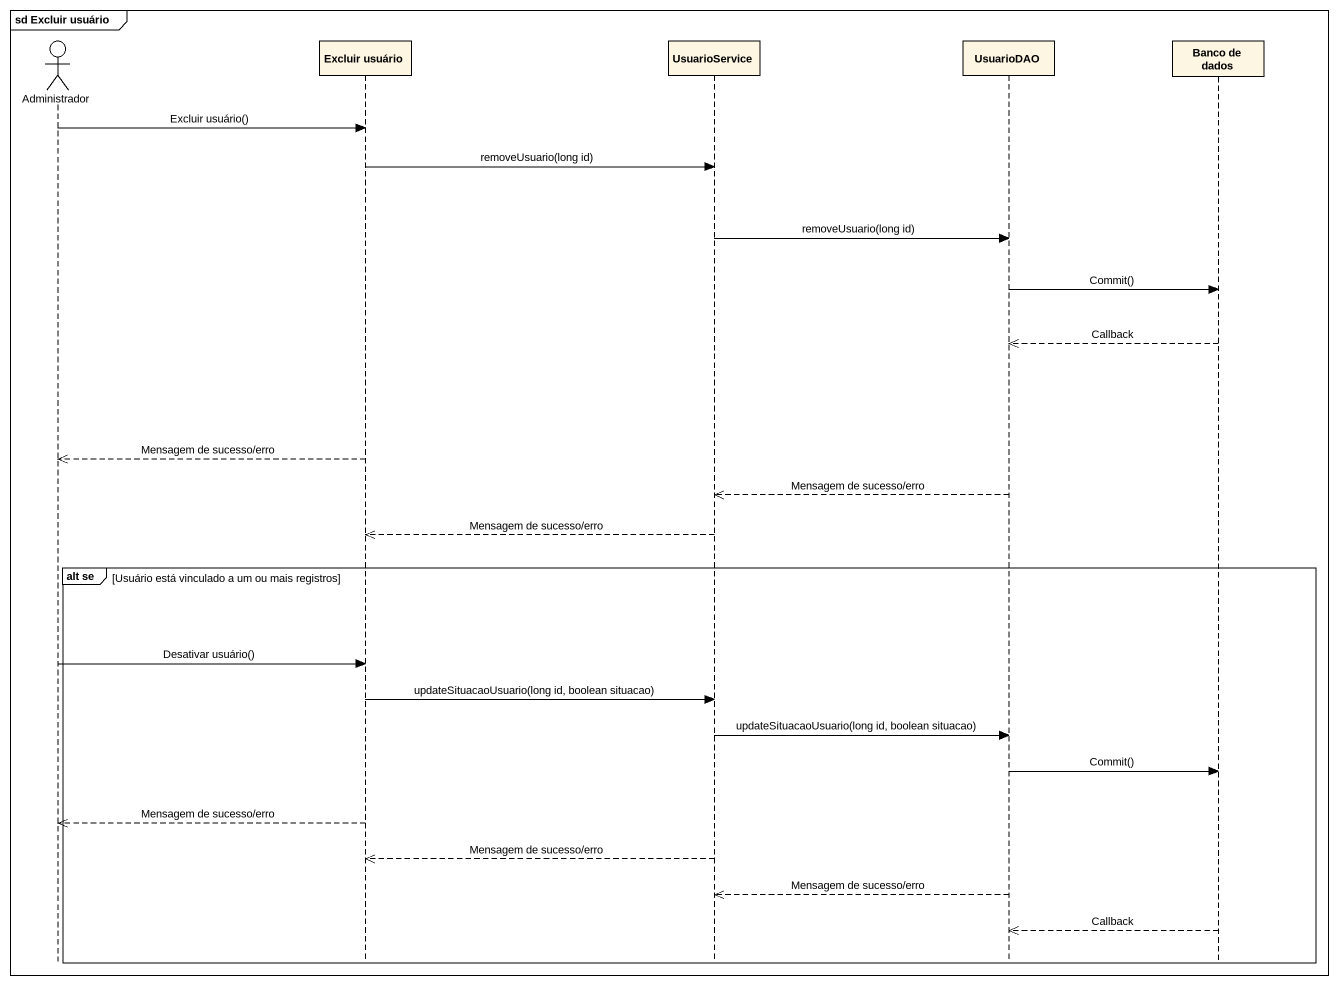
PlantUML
@startuml
mainframe sd Excluir usuário
hide footbox
actor Administrador
participant "Excluir usuário" as Excluir_usuário
participant UsuarioService
participant UsuarioDAO
participant "Banco de dados" as Banco_de_dados

Administrador -> Excluir_usuário : Excluir usuário()
Excluir_usuário -> UsuarioService : removeUsuario(long id)
UsuarioService -> UsuarioDAO : removeUsuario(long id)
UsuarioDAO -> Banco_de_dados : Commit()
Banco_de_dados -->> UsuarioDAO : Callback
Excluir_usuário -->> Administrador : Mensagem de sucesso/erro
UsuarioDAO -->> UsuarioService : Mensagem de sucesso/erro
UsuarioService -->> Excluir_usuário : Mensagem de sucesso/erro
group alt se [Usuário está vinculado a um ou mais registros]
  Administrador -> Excluir_usuário : Desativar usuário()
  Excluir_usuário -> UsuarioService : updateSituacaoUsuario(long id, boolean situacao)
  UsuarioService -> UsuarioDAO : updateSituacaoUsuario(long id, boolean situacao)
  UsuarioDAO -> Banco_de_dados : Commit()
  Excluir_usuário -->> Administrador : Mensagem de sucesso/erro
  UsuarioService -->> Excluir_usuário : Mensagem de sucesso/erro
  UsuarioDAO -->> UsuarioService : Mensagem de sucesso/erro
  Banco_de_dados -->> UsuarioDAO : Callback
end
@enduml
